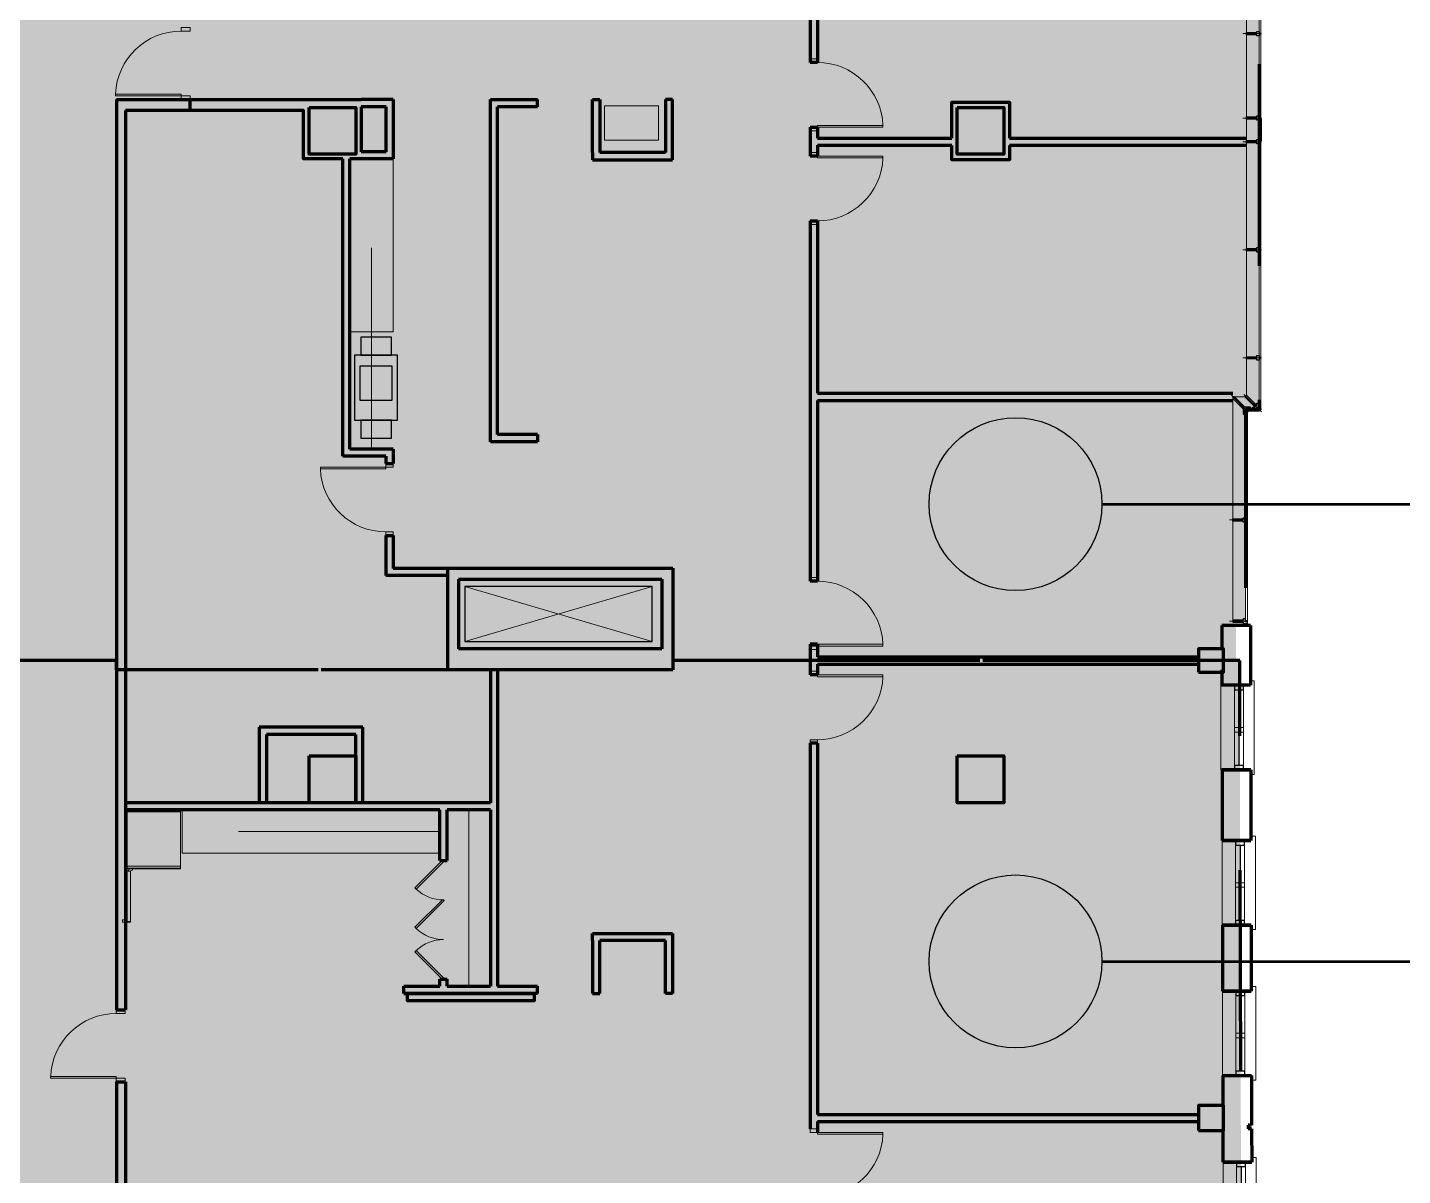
# Model space of a CAD drawing. Header units: inches. Extents: x -2124 to 6036, y -4479 to 801.
# Drawn here: x 3302 to 4066, y -2191 to -1554 of the extents above; entities that cross this region are included whole.
import ezdxf

# ---------------------------------------------------------------- set-up
doc = ezdxf.new("R2010")
doc.units = ezdxf.units.IN
doc.header["$MEASUREMENT"] = 0
doc.linetypes.add('DGN Style 2', pattern=[186.341636, 111.804981, -74.536654])
doc.linetypes.add('DGN Style 4', pattern=[298.332959, 149.073308, -74.536654, 0.186342, -74.536654])
for name, color, linetype, lineweight in [('A-ANNO-NOTE', 4, 'Continuous', 30), ('A-AREA-Floor Common', 250, 'DGN Style 2', 80), ('A-AREA-VERTICAL', 253, 'DGN Style 2', 80), ('a-bp-02N-_-03S - A-COLS', 2, 'Continuous', 70), ('a-bp-02N-_-03S - A-DOOR', 1, 'Continuous', 13), ('a-bp-02N-_-03S - A-GLAZ', 2, 'Continuous', 0), ('a-bp-02N-_-03S - A-WALL-FULL', 6, 'Continuous', 70), ('a-fp-02N-_-03S - A-DOOR', 1, 'Continuous', 13), ('a-fp-02N-_-03S - A-EQUIP', 2, 'Continuous', 30), ('a-fp-02N-_-03S - A-FLOR-OVHD', 1, 'DGN Style 2', 13), ('a-fp-02N-_-03S - A-FLOR-WDWK', 7, 'Continuous', 13), ('a-fp-02N-_-03S - A-WALL-FULL', 6, 'Continuous', 70)]:
    doc.layers.add(name, color=color, linetype=linetype, lineweight=lineweight)
for name, color, linetype, lineweight, true_color in [('A-AREA-TENANT 8', 7, 'DGN Style 2', 80, 0xe0bdff), ('A-AREA-TENANT 9', 7, 'DGN Style 2', 80, 0x5cffb8), ('A-AREA-UNKNOWN', 7, 'DGN Style 2', 80, 0xff6b6e)]:
    doc.layers.add(name, color=color, linetype=linetype, lineweight=lineweight, true_color=true_color)
doc.layers.add('a-bp-02N-_-03S - A-ANNO-NPLT', color=30, linetype='Continuous', lineweight=0, plot=False)

# ---------------------------------------------------------------- blocks, each defined once
blk = doc.blocks.new('WINEX')
at = {"layer": 'a-bp-02N-_-03S - A-GLAZ', "linetype": 'Continuous', "lineweight": 70}
for p, q in [((0, 46.974625), (-16, 46.974625)), ((-16, 0), (0, 0))]:
    blk.add_line(p, q, dxfattribs=at)
at = {"layer": 'a-bp-02N-_-03S - A-GLAZ', "linetype": 'Continuous', "lineweight": 13}
for p, q in [((-16, 0), (-16, 46.974625)), ((2.5, 49.474625), (0, 49.474625)), ((2.5, 49.474625), (2.5, -2.5)), ((0, -2.5), (2.5, -2.5))]:
    blk.add_line(p, q, dxfattribs=at)
at = {"layer": 'a-bp-02N-_-03S - A-GLAZ', "linetype": 'Continuous', "lineweight": 0}
for p, q in [((-8.5, 46.974625), (-8.5, 0)), ((-3.5, 44.474625), (-3.5, 0))]:
    blk.add_line(p, q, dxfattribs=at)
at = {"layer": 'a-bp-02N-_-03S - A-GLAZ', "linetype": 'Continuous', "lineweight": 30}
for p, q in [((-6, 44.474625), (-6, 23.474625)), ((-6, 21), (-6, 2.5))]:
    blk.add_line(p, q, dxfattribs=at)
at = {"layer": 'a-bp-02N-_-03S - A-GLAZ', "linetype": 'Continuous', "lineweight": 30, "flags": 128}
for points in [[(-3.5, 44.474625), (-3.5, 46.974625), (-8.5, 46.974625), (-8.5, 44.474625), (-3.5, 44.474625)], [(-3.5, 0), (-3.5, 2.5), (-8.5, 2.5), (-8.5, 0), (-3.5, 0)]]:
    blk.add_lwpolyline(points, close=True, dxfattribs=at)
at = {"layer": 'a-bp-02N-_-03S - A-GLAZ', "linetype": 'Continuous', "lineweight": 13, "flags": 128}
blk.add_lwpolyline([(-3.5, 21), (-8.5, 21), (-8.5, 23.474625), (-3.5, 23.474625), (-3.5, 21)], close=True, dxfattribs=at)
blk = doc.blocks.new('WINEXT')
at = {"layer": 'a-bp-02N-_-03S - A-GLAZ', "linetype": 'Continuous', "lineweight": 70}
blk.add_blockref('WINEX', (0, 0), dxfattribs=at)
blk = doc.blocks.new('CWMULL_6')
at = {"layer": 'a-bp-02N-_-03S - A-ANNO-NPLT', "color": 7, "linetype": 'DGN Style 4', "lineweight": 0}
blk.add_line((0, -10.3125), (0, 0), dxfattribs=at)
at = {"layer": 'a-bp-02N-_-03S - A-GLAZ', "color": 3, "linetype": 'Continuous', "lineweight": 30, "flags": 128}
blk.add_lwpolyline([(-1.25, -1.3125), (1.25, -1.3125), (1.25, -2.625), (0.619375, -2.625), (0.619375, -8.375), (-0.630625, -8.375), (-0.630625, -2.625), (-1.25, -2.625), (-1.25, -1.3125)], close=True, dxfattribs=at)
blk = doc.blocks.new('CW1_1')
at = {"layer": 'a-bp-02N-_-03S - A-GLAZ', "color": 2, "linetype": 'Continuous', "lineweight": 13, "flags": 128}
blk.add_lwpolyline([(0.3125, -0.3125), (59.6875, -0.3125), (59.6875, -1.3125), (0.3125, -1.3125), (0.3125, -0.3125)], close=True, dxfattribs=at)
at = {"layer": 'a-bp-02N-_-03S - A-ANNO-NPLT', "color": 7, "linetype": 'DGN Style 4', "lineweight": 0}
blk.add_blockref('CWMULL_6', (0, 0), dxfattribs=at)
blk = doc.blocks.new('CWMULL_8')
at = {"layer": 'a-bp-02N-_-03S - A-ANNO-NPLT', "color": 7, "linetype": 'DGN Style 4', "lineweight": 0}
blk.add_line((0, -10.3125), (0, 0), dxfattribs=at)
at = {"layer": 'a-bp-02N-_-03S - A-GLAZ', "color": 3, "linetype": 'Continuous', "lineweight": 30, "flags": 128}
blk.add_lwpolyline([(-1.25, -1.3125), (1.25, -1.3125), (1.25, -2.625), (0.619375, -2.625), (0.619375, -8.375), (-0.630625, -8.375), (-0.630625, -2.625), (-1.25, -2.625), (-1.25, -1.3125)], close=True, dxfattribs=at)
blk = doc.blocks.new('CW2_1')
at = {"layer": 'a-bp-02N-_-03S - A-GLAZ', "color": 2, "linetype": 'Continuous', "lineweight": 13, "flags": 128}
blk.add_lwpolyline([(0.3125, -0.3125), (46.5625, -0.3125), (46.5625, -1.3125), (0.3125, -1.3125), (0.3125, -0.3125)], close=True, dxfattribs=at)
at = {"layer": 'a-bp-02N-_-03S - A-ANNO-NPLT', "color": 7, "linetype": 'DGN Style 4', "lineweight": 0}
blk.add_blockref('CWMULL_8', (0, 0), dxfattribs=at)
blk = doc.blocks.new('CWMULL_12')
at = {"layer": 'a-bp-02N-_-03S - A-ANNO-NPLT', "color": 7, "linetype": 'DGN Style 4', "lineweight": 0}
blk.add_line((0, -10.3125), (0, 0), dxfattribs=at)
at = {"layer": 'a-bp-02N-_-03S - A-GLAZ', "color": 3, "linetype": 'Continuous', "lineweight": 30, "flags": 128}
blk.add_lwpolyline([(-1.25, -1.3125), (1.25, -1.3125), (1.25, -2.625), (0.619375, -2.625), (0.619375, -8.375), (-0.630625, -8.375), (-0.630625, -2.625), (-1.25, -2.625), (-1.25, -1.3125)], close=True, dxfattribs=at)
blk = doc.blocks.new('CW5')
at = {"layer": 'a-bp-02N-_-03S - A-WALL-FULL', "color": 6, "linetype": 'Continuous', "lineweight": 40, "flags": 128}
blk.add_lwpolyline([(0.3125, -0.3125), (12.8125, -0.3125), (12.8125, -1.3125), (0.3125, -1.3125), (0.3125, -0.3125)], close=True, dxfattribs=at)
at = {"layer": 'a-bp-02N-_-03S - A-ANNO-NPLT', "color": 7, "linetype": 'DGN Style 4', "lineweight": 0}
blk.add_blockref('CWMULL_12', (0, 0), dxfattribs=at)
blk = doc.blocks.new('CWMULL_7')
at = {"layer": 'a-bp-02N-_-03S - A-ANNO-NPLT', "color": 7, "linetype": 'DGN Style 4', "lineweight": 0}
blk.add_line((0, -10.3125), (0, 0), dxfattribs=at)
at = {"layer": 'a-bp-02N-_-03S - A-GLAZ', "color": 3, "linetype": 'Continuous', "lineweight": 30, "flags": 128}
blk.add_lwpolyline([(-1.25, -1.3125), (1.25, -1.3125), (1.25, -2.625), (0.619375, -2.625), (0.619375, -8.375), (-0.630625, -8.375), (-0.630625, -2.625), (-1.25, -2.625), (-1.25, -1.3125)], close=True, dxfattribs=at)
blk = doc.blocks.new('COR4_1')
at = {"layer": 'a-bp-02N-_-03S - A-ANNO-NPLT', "color": 7, "linetype": 'DGN Style 4', "lineweight": 0}
blk.add_line((9.71, 9.71), (0, 0), dxfattribs=at)
at = {"layer": 'a-bp-02N-_-03S - A-GLAZ', "color": 3, "linetype": 'Continuous', "lineweight": 30, "flags": 128}
blk.add_lwpolyline([(8.375, 9.258875), (9.258875, 8.375), (3.508875, 2.625), (4.746375, 2.625), (4.746375, 1.3125), (1.9375, 1.3125), (1.9375, 0.312375), (1.1875, 0.3125), (1.1875, 1.1875), (0.3125, 1.1875), (0.3125, 1.9375), (1.3125, 1.9375), (1.3125, 4.746375), (2.625, 4.746375), (2.625, 3.508875), (8.375, 9.258875)], close=True, dxfattribs=at)
blk = doc.blocks.new('COR3_2')
at = {"layer": 'a-bp-02N-_-03S - A-ANNO-NPLT', "color": 7, "linetype": 'DGN Style 4', "lineweight": 0}
blk.add_line((9.20325, 9.20325), (0, 0), dxfattribs=at)
at = {"layer": 'a-bp-02N-_-03S - A-GLAZ', "color": 3, "linetype": 'Continuous', "lineweight": 30, "flags": 128}
blk.add_lwpolyline([(2.625, -1.36925), (2.625, 1.74125), (8.375, 7.49125), (8.375, 8.375), (7.49125, 8.375125), (1.741125, 2.625), (-1.36925, 2.625), (-1.36925, 1.3125), (-0.3125, 1.3125), (-0.3125, 0.3125), (0.3125, -0.3125), (1.3125, -0.3125), (1.3125, -1.36925), (2.625, -1.36925)], close=True, dxfattribs=at)
blk = doc.blocks.new('CWMUL2_1')
at = {"layer": 'a-bp-02N-_-03S - A-ANNO-NPLT', "color": 7, "linetype": 'DGN Style 4', "lineweight": 0}
blk.add_line((0, -10.3125), (0, 0), dxfattribs=at)
at = {"layer": 'a-bp-02N-_-03S - A-GLAZ', "color": 2, "linetype": 'Continuous', "lineweight": 13}
blk.add_line((-1.25, -0.3125), (-1.875, -0.3125), dxfattribs=at)
at = {"layer": 'a-bp-02N-_-03S - A-GLAZ', "color": 3, "linetype": 'Continuous', "lineweight": 30, "extrusion": (0, 0, -1), "flags": 128}
blk.add_lwpolyline([(1.25, -0.3125), (0.3125, -0.3125), (0.3125, -1.3125), (-1.25, -1.3125), (-1.25, -2.625), (-0.619375, -2.625), (-0.619375, -8.375), (0.630625, -8.375), (0.630625, -2.625), (1.25, -2.625), (1.25, -0.3125)], close=True, dxfattribs=at)
blk = doc.blocks.new('door2')
at = {"layer": 'a-bp-02N-_-03S - A-DOOR'}
for p, q in [((106.559, -66.645), (106.4, -66.645)), ((106.559, -67.915), (106.4, -67.915))]:
    blk.add_line(p, q, dxfattribs=at)
at = {"layer": 'a-bp-02N-_-03S - A-DOOR', "flags": 128}
for points in [[(106.4, -66.645), (106.4, -66.708), (106.559, -66.708), (106.559, -66.645)], [(106.4, -67.851), (106.4, -67.819), (105.243, -67.819), (105.243, -67.851), (106.4, -67.851)], [(106.4, -67.915), (106.4, -67.851), (106.559, -67.851), (106.559, -67.915)]]:
    blk.add_lwpolyline(points, dxfattribs=at)
at = {"layer": 'a-bp-02N-_-03S - A-DOOR', "extrusion": (0, 0, -1)}
blk.add_arc((-106.398, -67.863), 1.155, 2.1877, 90.0973, dxfattribs=at)
blk = doc.blocks.new('_U_8')
at = {"layer": 'a-fp-02N-_-03S - A-EQUIP', "color": 2, "lineweight": 13}
for p, q in [((-1.916, 2.539), (1.386, 1.567)), ((-1.916, 1.567), (1.386, 2.539))]:
    blk.add_line(p, q, dxfattribs=at)
at = {"layer": 'a-fp-02N-_-03S - A-EQUIP', "color": 2, "flags": 128}
blk.add_lwpolyline([(-1.916, 1.567), (1.386, 1.567), (1.386, 2.539), (-1.916, 2.539), (-1.916, 1.567)], close=True, dxfattribs=at)
blk = doc.blocks.new('A$C622F5825_1')
at = {"layer": 'a-fp-02N-_-03S - A-DOOR'}
for p, q in [((0, 0), (0, 0.00403)), ((0.04032, 0), (0.04032, 0.00403))]:
    blk.add_line(p, q, dxfattribs=at)
at = {"layer": 'a-fp-02N-_-03S - A-DOOR', "linetype": 'Continuous'}
for p, q in [((0.00202, 0.00403), (0.00202, 0)), ((0.03831, 0.00403), (0.03831, 0))]:
    blk.add_line(p, q, dxfattribs=at)
at = {"layer": 'a-fp-02N-_-03S - A-DOOR', "extrusion": (0, 0, -1), "flags": 128}
for points in [[(-0.03831, 0.00403), (-0.0373, 0.00403), (-0.0373, 0.04076), (-0.03831, 0.04076), (-0.03831, 0.00403)], [(0, 0.00403), (-0.00202, 0.00403), (-0.00202, 0), (0, 0)], [(-0.04032, 0.00403), (-0.03831, 0.00403), (-0.03831, 0), (-0.04032, 0)]]:
    blk.add_lwpolyline(points, dxfattribs=at)
at = {"layer": 'a-fp-02N-_-03S - A-DOOR'}
blk.add_arc((0.0387, 0.00409), 0.03668, 92.18768, 180.09727, dxfattribs=at)
blk = doc.blocks.new('A DOOR')
at = {"layer": 'a-fp-02N-_-03S - A-DOOR', "linetype": 'Continuous', "extrusion": (0, 0, -1), "xscale": 31.49606299212599, "yscale": 31.49606299212599, "zscale": 31.49606299212599, "rotation": 90}
blk.add_blockref('A$C622F5825_1', (-118.669, -18.542), dxfattribs=at)
blk = doc.blocks.new('FCOPY')
at = {"layer": 'a-fp-02N-_-03S - A-EQUIP', "extrusion": (0, 0, -1), "flags": 128}
for points in [[(0.01008, -0.02067), (0.01008, -0.00353), (0, -0.00353), (0, -0.02067), (0.01008, -0.02067)], [(0, -0.02419), (0, 0), (-0.03629, 0), (-0.03629, -0.02419), (0, -0.02419)], [(-0.01109, -0.02117), (-0.01109, -0.00302), (-0.03024, -0.00302), (-0.03024, -0.02117), (-0.01109, -0.02117)], [(-0.03629, -0.02067), (-0.03629, -0.00353), (-0.04637, -0.00353), (-0.04637, -0.02067), (-0.03629, -0.02067)]]:
    blk.add_lwpolyline(points, close=True, dxfattribs=at)
blk = doc.blocks.new('door2_1')
at = {"layer": 'a-fp-02N-_-03S - A-DOOR'}
for p, q in [((106.559, -66.645), (106.4, -66.645)), ((106.559, -67.915), (106.4, -67.915))]:
    blk.add_line(p, q, dxfattribs=at)
at = {"layer": 'a-fp-02N-_-03S - A-DOOR', "flags": 128}
for points in [[(106.4, -66.645), (106.4, -66.708), (106.559, -66.708), (106.559, -66.645)], [(106.4, -67.851), (106.4, -67.819), (105.243, -67.819), (105.243, -67.851), (106.4, -67.851)], [(106.4, -67.915), (106.4, -67.851), (106.559, -67.851), (106.559, -67.915)]]:
    blk.add_lwpolyline(points, dxfattribs=at)
at = {"layer": 'a-fp-02N-_-03S - A-DOOR', "extrusion": (0, 0, -1)}
blk.add_arc((-106.398, -67.863), 1.155, 2.1877, 90.0973, dxfattribs=at)
blk = doc.blocks.new('*U242')
at = {"layer": 'a-fp-02N-_-03S - A-EQUIP', "lineweight": 13}
for p, q in [((-13.56, 30.66), (-13.56, 0.41)), ((16.06, 30.66), (-13.56, 30.66)), ((16.06, 0.41), (16.06, 30.66)), ((16.06, 0.41), (-13.56, 0.41)), ((-13.56, 0.41), (-13.56, -0.59)), ((16.06, -1.09), (16.06, 0.41)), ((16.06, -0.59), (-13.56, -0.59)), ((-13.56, -0.59), (-13.56, -1.09)), ((16.06, -1.09), (-13.56, -1.09)), ((-13.56, -30.28), (-13.56, -2.22)), ((-12.56, -2.22), (-13.56, -2.22)), ((-12.56, -1.09), (-12.56, -2.59)), ((-12.56, -2.59), (-10.56, -1.84)), ((-11.56, -2.22), (-11.56, -29.91)), ((-10.56, -1.09), (-10.56, -1.84)), ((-16.06, -30.66), (-16.06, -29.41)), ((-13.56, -29.41), (-16.06, -29.41)), ((-11.56, -30.28), (-13.56, -30.28)), ((-11.56, -30.66), (-11.56, -29.91)), ((-11.56, -30.66), (-16.06, -30.66))]:
    blk.add_line(p, q, dxfattribs=at)

msp = doc.modelspace()

# ---------------------------------------------------------------- hatches: boundary and pattern name
at = {"layer": 'A-ANNO-NOTE'}
h = msp.add_hatch(color=251, dxfattribs=at)
edge = h.paths.add_edge_path()
edge.add_arc((3850.68, -1818.25), 48, 0, 360)
h = msp.add_hatch(color=251, dxfattribs=at)
edge = h.paths.add_edge_path()
edge.add_arc((3850.68, -2072.11), 48, 0, 360)
at = {"layer": 'A-AREA-Floor Common'}
for points in [[(3356.25, -1910.28), (3351.25, -1910.24), (3351.25, -1905.04), (3250.25, -1905.04), (3250.25, -1479.49), (3250.25, -1359.49), (3166.25, -1359.49), (2673, -1359.49), (2673, -1379.66), (2620.13, -1379.66), (2620.13, -1377.22), (2613.28, -1377.23), (2613.06, -1288.99), (3255.25, -1288.99), (3255.25, -1241), (3012.25, -1241), (3012.25, -1227), (3017.25, -1227), (3017.25, -1103.5), (2963.25, -1103.5), (2963.25, -981), (2984.25, -981), (2984.25, -781), (2775.91, -781), (2775.91, -704), (3028.25, -704), (3028.25, -645), (3111.25, -645), (3111.25, -647), (3111.25, -891), (3241.25, -891), (3241.25, -647), (3365.25, -647), (3365.25, -891), (3369.25, -891), (3369.25, -981), (3547.75, -981), (3547.75, -1081), (3351.25, -1081), (3351.25, -1264), (3356.25, -1264), (3356.25, -1530.03)], [(3118.75, -2846.25), (3118.75, -2573), (3115.75, -2573), (3115.75, -2215), (3115.75, -2086), (3250.25, -2086), (3248.25, -1905.04), (3351.25, -1905.04), (3351.25, -1910.28), (3356.25, -1910.28), (3356.25, -2216), (3185.75, -2216), (3185.94, -2620), (3363.19, -2620), (3363.19, -2846.25), (3180.75, -2846.25), (3120.75, -2846.25)]]:
    msp.add_hatch(color=256, dxfattribs=at).paths.add_polyline_path(points)
at = {"layer": 'A-AREA-TENANT 8'}
msp.add_hatch(color=256, dxfattribs=at).paths.add_polyline_path([(3976.32, -2409.12), (3185.75, -2409.12), (3185.75, -2216), (3356.25, -2216), (3356.25, -1910.28), (3558.97, -1910.28), (3560.97, -1910.28), (3660.25, -1910.28), (3660.25, -1905.04), (3975.2, -1905.04), (3975.33, -1963.3), (3975.42, -2005.01), (3975.71, -2133.03), (3976.06, -2261.06), (3976.06, -2303.04)])
at = {"layer": 'A-AREA-TENANT 9'}
msp.add_hatch(color=256, dxfattribs=at).paths.add_polyline_path([(3356.25, -1910.28), (3356.25, -1264), (3480.25, -1264), (3480.25, -1511), (3539.25, -1511.03), (3539.25, -1509.03), (3738.62, -1509.03), (3738.62, -1497), (3985.94, -1497), (3985.94, -1765.69), (3978.44, -1765.69), (3978.44, -1885.56), (3973.16, -1885.56), (3973.16, -1905.04), (3660.25, -1905.04), (3660.25, -1853.87), (3535.22, -1853.87), (3535.22, -1910.28)])

# ---------------------------------------------------------------- linework, layer by layer
at = {"layer": 'A-ANNO-NOTE', "lineweight": 53}
for p, q in [((3898.68, -1818.25), (4269.33, -1818.25)), ((3898.68, -2072.11), (4269.33, -2072.11))]:
    msp.add_line(p, q, dxfattribs=at)
at = {"layer": 'A-ANNO-NOTE'}
for centre in [(3850.68, -1818.25), (3850.68, -2072.11)]:
    msp.add_circle(centre, 48, dxfattribs=at)
at = {"layer": 'A-AREA-UNKNOWN', "color": 1, "true_color": 0xff1216, "flags": 128}
for points in [[(3646.56, -88.31), (3646.56, 31.69), (3985.94, 31.69), (3985.94, -355.69), (3928.94, -355.69), (3928.94, -718.31), (3985.94, -718.31), (3985.94, -747.78), (3985.94, -1075.69), (3957.44, -1075.69), (3957.44, -1107), (3957.44, -1438.31), (3985.94, -1438.31), (3985.94, -1765.69), (3978.44, -1765.69), (3978.44, -1885.56), (3973.16, -1885.56), (3973.16, -1905.04), (3660.25, -1905.04), (3660.25, -1910.28), (3535.22, -1910.28), (3535.22, -1910.28), (3351.25, -1910.28), (3351.25, -1905.04), (2741.22, -1905.04), (2741.22, -1878.01), (2739.22, -1878), (2739.22, -1830), (2741.22, -1830), (2741.22, -1798), (2739.22, -1798.01), (2739.22, -1750), (2741.22, -1750), (2741.22, -1735.69), (2584.56, -1735.69), (2584.56, -1438.31), (2613.06, -1438.31), (2613.06, -1288.99), (2775.91, -1288.99), (2775.91, -776), (2775.91, -776), (2775.91, -704), (2644.25, -704), (2644.25, -704), (2644.25, -263.5), (2764.25, -263.5), (2764.25, -263.5), (2764.25, -263.5), (2774.77, -263.5), (2775.61, -58.31), (2926.56, -58.31), (2926.56, -28.31), (3283.94, -28.31), (3283.94, -88.31), (3646.56, -88.31)], [(18.02, -3163.5), (65.52, -3163.49), (65.52, -3167.49), (116.02, -3167.49), (116.02, -3163.49), (181.02, -3163.49), (181.02, -3167.49), (231.52, -3167.49), (231.52, -3163.49), (287.52, -3163.49), (287.52, -3167.49), (338.02, -3167.49), (338.02, -3163.49), (394.02, -3163.49), (394.02, -3167.49), (444.52, -3167.49), (444.52, -3163.49), (500.52, -3163.49), (500.52, -3167.49), (551.02, -3167.49), (551.02, -3163.49), (607.02, -3163.49), (607.02, -3167.49), (657.52, -3167.49), (657.52, -3163.49), (713.52, -3163.49), (713.52, -3167.49), (764.02, -3167.49), (764.02, -3163.49), (820.02, -3163.49), (820.02, -3167.49), (870.52, -3167.49), (870.52, -3163.49), (926.52, -3163.49), (926.52, -3167.49), (977.02, -3167.49), (977.02, -3163.49), (1033.02, -3163.49), (1033.02, -3167.49), (1083.52, -3167.49), (1083.52, -3163.49), (1139.52, -3163.49), (1139.52, -3167.49), (1190.02, -3167.49), (1190.02, -3163.49), (1246.02, -3163.49), (1246.02, -3167.49), (1296.52, -3167.49), (1296.52, -3163.49), (1352.52, -3163.49), (1352.52, -3167.49), (1403.02, -3167.49), (1403.02, -3163.49), (1477.52, -3163.49), (1477.52, -3167.49), (1528.02, -3167.49), (1528.02, -3163.49), (1585.38, -3163.49), (1585.38, -3165.01), (1671.26, -3165.01), (1671.26, -3173.76), (1931.28, -3173.76), (1931.28, -3213.56), (2131.26, -3213.5), (2131.28, -3173.76), (3090.76, -3173.8), (3131.76, -3173.8), (3172.48, -3174.71), (3215.2, -3177.41), (3256.44, -3181.81), (3299.24, -3188.04), (3339.31, -3195.57), (3379.37, -3204.94), (3416.07, -3215.02), (3455.7, -3221.44), (3495.62, -3220.56), (3534.64, -3212.64), (3569.08, -3198.99), (3602.18, -3178.43), (3608.54, -3173.83), (3978.03, -3173.83), (3975.2, -1905.04), (3660.25, -1905.04), (3660.25, -1910.28), (3351.25, -1910.24), (3351.25, -1905.04), (2739.22, -1905.04), (2739.22, -2208), (2770.4, -2208), (2770.4, -2307.22), (2371, -2307.22), (2371, -2228.99), (2051.51, -2228.99), (2051.51, -2306.32), (1587.14, -2306.57), (1587.15, -2386.89), (1430.24, -2386.92), (1430.26, -2528.62), (1403.02, -2528.62), (1403.02, -2520.49), (1352.52, -2520.49), (1352.52, -2528.62), (1296.52, -2528.62), (1296.52, -2520.49), (1246.02, -2520.49), (1246.02, -2528.62), (1190.02, -2528.62), (1190.02, -2520.49), (1139.52, -2520.49), (1139.52, -2522.49), (1083.52, -2522.49), (1083.52, -2522.49), (1083.52, -2522.49), (1083.52, -2522.49), (1083.52, -2520.49), (1033.02, -2520.49), (1033.02, -2522.49), (977.02, -2522.49), (977.02, -2520.49), (926.52, -2520.49), (926.52, -2520.49), (926.52, -2520.49), (926.52, -2522.49), (870.52, -2522.49), (870.52, -2520.49), (820.02, -2520.49), (820.02, -2520.49), (820.02, -2522.49), (764.02, -2522.49), (764.02, -2520.49), (713.52, -2520.49), (713.52, -2522.49), (575.02, -2522.49), (575.02, -2386.89), (362.02, -2386.89), (362.02, -2386.89), (362.02, -2386.89), (362.02, -2386.89), (362.02, -2386.89), (18.02, -2386.89), (18.02, -2386.89), (18.02, -2386.89), (18.02, -2386.89), (18.02, -2386.89), (18.02, -2386.89), (18.02, -2386.89), (18.02, -2386.89), (18.02, -2386.89), (18.02, -2445.24), (14.02, -2445.24), (14.02, -2491.74), (18.02, -2491.74), (18.02, -2548.99), (14.02, -2548.99), (14.02, -2595.49), (18.02, -2595.49), (18.02, -2634.49), (14.02, -2634.49), (14.02, -2680.99), (18.02, -2680.99), (18.02, -2719.99), (14.02, -2719.99), (14.02, -2766.49), (18.02, -2766.49), (18.02, -2805.49), (14.02, -2805.49), (14.02, -2851.99), (18.02, -2851.99), (18.02, -2890.99), (14.02, -2890.99), (14.02, -2937.49), (18.02, -2937.49), (18.02, -2976.49), (14.02, -2976.49), (14.02, -3022.99), (18.02, -3022.99), (18.02, -3078.74), (14.02, -3078.74), (14.02, -3125.24), (18.02, -3125.24), (18.02, -3163.5)]]:
    msp.add_lwpolyline(points, close=True, dxfattribs=at)
at = {"layer": 'A-AREA-VERTICAL', "extrusion": (0, 0, -1)}
msp.add_solid([(-3535.22, -1910.28), (-3535.22, -1853.87), (-3660.25, -1910.28), (-3660.25, -1853.87)], dxfattribs=at)
at = {"layer": 'a-bp-02N-_-03S - A-COLS', "color": 2, "linetype": 'Continuous', "lineweight": 70, "flags": 128}
for points in [[(3458.25, -1598), (3484.25, -1598), (3484.25, -1624), (3458.25, -1624), (3458.25, -1598)], [(3818.25, -1598), (3844.25, -1598), (3844.25, -1624), (3818.25, -1624), (3818.25, -1598)]]:
    msp.add_lwpolyline(points, close=True, dxfattribs=at)
at = {"layer": 'a-bp-02N-_-03S - A-COLS', "linetype": 'Continuous', "lineweight": 70, "flags": 128}
for points in [[(3952.25, -1911.54), (3966.25, -1911.54), (3966.25, -1898.54), (3952.25, -1898.54), (3952.25, -1911.54)], [(3458.25, -1958), (3484.25, -1958), (3484.25, -1984), (3458.25, -1984), (3458.25, -1958)], [(3818.25, -1958), (3844.25, -1958), (3844.25, -1984), (3818.25, -1984), (3818.25, -1958)], [(3952.25, -2166.04), (3966.25, -2166.04), (3966.25, -2152.04), (3952.25, -2152.04), (3952.25, -2166.04)]]:
    msp.add_lwpolyline(points, close=True, dxfattribs=at)
at = {"layer": 'a-bp-02N-_-03S - A-GLAZ', "color": 2, "linetype": 'Continuous', "lineweight": 0}
for p, q in [((3978.88, -1757.74), (3978.88, -1446.26)), ((3971.37, -1759.51), (3971.37, -1882.57)), ((3972.26, -1758.62), (3977.99, -1758.62))]:
    msp.add_line(p, q, dxfattribs=at)
at = {"layer": 'a-bp-02N-_-03S - A-GLAZ', "color": 2, "linetype": 'Continuous', "lineweight": 13, "flags": 128}
for points in [[(3986.94, -1737.32), (3986.94, -1765.06), (3985.94, -1765.06), (3985.94, -1737.32), (3986.94, -1737.32)], [(3979.44, -1767.31), (3978.44, -1767.31), (3978.44, -1826.69), (3979.44, -1826.69), (3979.44, -1767.31)], [(3980.06, -1765.69), (3985.38, -1765.69), (3985.38, -1766.69), (3980.06, -1766.69), (3980.06, -1765.69)], [(3979.44, -1827.31), (3979.44, -1882.88), (3978.44, -1882.88), (3978.44, -1827.31), (3979.44, -1827.31)]]:
    msp.add_lwpolyline(points, close=True, dxfattribs=at)
at = {"layer": 'a-bp-02N-_-03S - A-WALL-FULL'}
for p, q in [((3392.17, -1599.6), (3392.17, -1593.6)), ((3356.25, -1599.6), (3356.25, -2099.04))]:
    msp.add_line(p, q, dxfattribs=at)
at = {"layer": 'a-bp-02N-_-03S - A-WALL-FULL', "color": 6, "linetype": 'Continuous', "lineweight": 70}
for p, q in [((3535.22, -1853.87), (3660.25, -1853.87)), ((3535.22, -1853.87), (3535.22, -1910.28)), ((3660.25, -1853.87), (3660.25, -1910.28)), ((3541.22, -1859.87), (3654.25, -1859.87)), ((3541.22, -1859.87), (3541.22, -1898.5)), ((3654.25, -1859.87), (3654.25, -1898.5)), ((3654.25, -1898.5), (3541.22, -1898.5)), ((3660.25, -1910.28), (3535.22, -1910.28))]:
    msp.add_line(p, q, dxfattribs=at)
at = {"layer": 'a-bp-02N-_-03S - A-WALL-FULL', "linetype": 'Continuous'}
for p, q in [((3965.16, -1885.56), (3965.19, -1898.5)), ((3981.16, -1885.56), (3965.16, -1885.56)), ((3981.16, -1885.56), (3981.19, -1898.5)), ((3981.19, -1898.5), (3981.23, -1918.83)), ((3965.21, -1910.28), (3965.23, -1918.83)), ((3981.23, -1918.83), (3965.23, -1918.83)), ((3981.34, -1965.8), (3965.34, -1965.8)), ((3965.34, -1965.8), (3965.43, -2005.01)), ((3981.34, -1965.8), (3981.43, -2005.01)), ((3965.43, -2005.01), (3981.43, -2005.01)), ((3981.53, -2051.98), (3965.53, -2051.98)), ((3965.53, -2051.98), (3965.61, -2088.56)), ((3981.53, -2051.98), (3981.61, -2088.56)), ((3965.61, -2088.56), (3981.61, -2088.56)), ((3965.72, -2135.53), (3981.72, -2135.53)), ((3965.72, -2135.53), (3965.76, -2152.04)), ((3981.72, -2135.53), (3981.78, -2163.06)), ((3965.79, -2166.04), (3965.82, -2183.59)), ((3981.77, -2163.06), (3979.78, -2163.06)), ((3979.78, -2163.06), (3979.79, -2165.06)), ((3981.77, -2165.06), (3979.79, -2165.06)), ((3981.79, -2165.06), (3981.82, -2183.59)), ((3965.82, -2183.59), (3981.82, -2183.59))]:
    msp.add_line(p, q, dxfattribs=at)
at = {"layer": 'a-bp-02N-_-03S - A-WALL-FULL', "linetype": 'Continuous', "lineweight": 70}
for p, q in [((3351.25, -2099.04), (3356.25, -2099.04)), ((3351.25, -2139.04), (3356.25, -2139.04)), ((3356.25, -2139.04), (3356.25, -2216))]:
    msp.add_line(p, q, dxfattribs=at)
at = {"layer": 'a-bp-02N-_-03S - A-WALL-FULL', "flags": 128}
for points in [[(3351.25, -1593.6), (3351.25, -2099.04)], [(3351.25, -1593.6), (3392.17, -1593.6)], [(3392.17, -1599.6), (3356.25, -1599.6)]]:
    msp.add_lwpolyline(points, dxfattribs=at)
at = {"layer": 'a-bp-02N-_-03S - A-WALL-FULL', "linetype": 'Continuous', "lineweight": 70, "flags": 128}
msp.add_lwpolyline([(3351.25, -2139.04), (3351.25, -2211)], dxfattribs=at)
at = {"layer": 'a-fp-02N-_-03S - A-DOOR', "lineweight": 0, "flags": 128}
for points in [[(3517.07, -2031.22), (3517.78, -2031.93), (3533.32, -2016.39), (3532.61, -2015.68), (3517.07, -2031.22)], [(3517.07, -2053.2), (3517.78, -2053.9), (3533.32, -2038.36), (3532.61, -2037.66), (3517.07, -2053.2)], [(3517.07, -2066.78), (3517.78, -2066.07), (3533.32, -2081.61), (3532.61, -2082.32), (3517.07, -2066.78)]]:
    msp.add_lwpolyline(points, close=True, dxfattribs=at)
at = {"layer": 'a-fp-02N-_-03S - A-DOOR', "lineweight": 0}
for centre, start, end in [((3532.97, -2016.03), 226.30368, 270), ((3532.97, -2038.01), 226.30368, 270), ((3532.97, -2081.96), 90, 133.69632)]:
    msp.add_arc(centre, 21.98, start, end, dxfattribs=at)
at = {"layer": 'a-fp-02N-_-03S - A-FLOR-OVHD', "flags": 128}
msp.add_lwpolyline([(3652.34, -1597.12), (3652.34, -1616.12), (3622.34, -1616.12), (3622.34, -1597.12), (3652.34, -1597.12)], close=True, dxfattribs=at)
at = {"layer": 'a-fp-02N-_-03S - A-FLOR-WDWK', "linetype": 'DGN Style 2', "lineweight": 0}
for p, q in [((3492.97, -1787.66), (3492.97, -1626.6)), ((3546.97, -2085.96), (3546.97, -1988.03)), ((3530.97, -2000.03), (3357.17, -2000.03))]:
    msp.add_line(p, q, dxfattribs=at)
at = {"layer": 'a-fp-02N-_-03S - A-FLOR-WDWK'}
for p, q in [((3504.97, -1722.49), (3504.97, -1626.6)), ((3480.97, -1722.49), (3504.97, -1722.49)), ((3530.97, -2012.03), (3387.8, -2012.03))]:
    msp.add_line(p, q, dxfattribs=at)
at = {"layer": 'a-fp-02N-_-03S - A-FLOR-WDWK', "flags": 128}
msp.add_lwpolyline([(3387.8, -2012.03), (3387.8, -1988.03)], dxfattribs=at)
at = {"layer": 'a-fp-02N-_-03S - A-WALL-FULL'}
for p, q in [((3736.62, -1511.03), (3736.62, -1572.99)), ((3740.62, -1511), (3740.62, -1572.99)), ((3740.62, -1572.99), (3736.62, -1572.99)), ((3505.01, -1593.6), (3487.17, -1593.6)), ((3505.01, -1593.6), (3504.97, -1626.6)), ((3558.97, -1783.66), (3558.97, -1593.6)), ((3558.97, -1593.6), (3585.24, -1593.6)), ((3585.24, -1597.6), (3585.24, -1593.6)), ((3615.74, -1623.01), (3615.74, -1593.6)), ((3615.74, -1593.6), (3619.74, -1593.6)), ((3619.74, -1593.6), (3619.74, -1623.01)), ((3656.17, -1593.6), (3656.17, -1623.01)), ((3660.17, -1593.6), (3656.17, -1593.6)), ((3660.17, -1623.01), (3660.17, -1593.6)), ((3501.01, -1597.6), (3487.17, -1597.6)), ((3501.01, -1622.6), (3501.01, -1597.6)), ((3562.97, -1779.66), (3562.97, -1597.6)), ((3585.24, -1597.6), (3562.97, -1597.6)), ((3736.62, -1608.99), (3736.62, -1625)), ((3736.62, -1608.99), (3740.62, -1608.99)), ((3740.62, -1608.99), (3740.62, -1615)), ((3740.62, -1615), (3815.25, -1615)), ((3740.62, -1619), (3740.62, -1625)), ((3740.62, -1619), (3815.25, -1619)), ((3847.25, -1615), (3978.87, -1615)), ((3847.25, -1619), (3978.87, -1619)), ((3476.97, -1791.66), (3476.97, -1626.6)), ((3480.97, -1787.66), (3480.97, -1626.6)), ((3504.97, -1626.6), (3480.97, -1626.6)), ((3501.01, -1622.6), (3487.17, -1622.6)), ((3615.74, -1623.01), (3615.74, -1627.01)), ((3656.17, -1623.01), (3619.74, -1623.01)), ((3660.17, -1627.01), (3660.17, -1623.01)), ((3740.62, -1625), (3736.62, -1625)), ((3615.74, -1627.01), (3660.17, -1627.01)), ((3736.62, -1661), (3736.62, -1861.03)), ((3736.62, -1661), (3740.62, -1661)), ((3740.62, -1661), (3740.62, -1756.63)), ((3740.62, -1756.63), (3971.37, -1756.63)), ((3740.62, -1760.63), (3740.62, -1861.03)), ((3740.62, -1760.63), (3971.37, -1760.63)), ((3585.22, -1783.66), (3558.97, -1783.66)), ((3585.22, -1779.66), (3562.97, -1779.66)), ((3585.22, -1779.66), (3585.22, -1783.66)), ((3500.97, -1791.66), (3476.97, -1791.66)), ((3504.97, -1787.66), (3480.97, -1787.66)), ((3500.97, -1791.66), (3500.97, -1795.66)), ((3504.97, -1787.66), (3504.97, -1795.66)), ((3500.97, -1795.66), (3504.97, -1795.66)), ((3500.97, -1835.66), (3500.97, -1857.9)), ((3500.97, -1835.66), (3504.97, -1835.66)), ((3504.97, -1835.66), (3504.97, -1853.9)), ((3535.14, -1853.9), (3504.97, -1853.9)), ((3535.14, -1857.9), (3500.97, -1857.9)), ((3740.62, -1861.03), (3736.62, -1861.03)), ((3736.62, -1896.03), (3736.62, -1913.04)), ((3740.62, -1896.03), (3736.62, -1896.03)), ((3736.62, -1897.03), (3736.62, -1911.04)), ((3740.62, -1896.03), (3740.62, -1903.04)), ((3740.62, -1897.03), (3740.62, -1903.04)), ((3740.62, -1903.04), (3952.25, -1903.04)), ((3740.62, -1907.04), (3740.62, -1911.04)), ((3740.62, -1907.04), (3740.62, -1913.04)), ((3740.62, -1907.04), (3952.25, -1907.04)), ((3558.97, -1910.28), (3558.97, -1984.03)), ((3562.97, -1910.28), (3562.97, -2085.96)), ((3740.62, -1913.04), (3736.62, -1913.04)), ((3488.17, -1942.1), (3430.56, -1942.1)), ((3430.56, -1942.1), (3430.56, -1984.03)), ((3484.17, -1946.1), (3434.56, -1946.1)), ((3434.56, -1946.1), (3434.56, -1954.03)), ((3434.56, -1946.1), (3434.56, -1984.03)), ((3484.17, -1984.03), (3484.17, -1946.1)), ((3488.17, -1984.03), (3488.17, -1942.1)), ((3736.62, -1951.04), (3736.62, -2165.04)), ((3740.62, -1951.04), (3736.62, -1951.04)), ((3740.62, -1951.04), (3740.62, -2157.04)), ((3484.17, -1984.03), (3484.17, -1958.03)), ((3558.97, -1984.03), (3356.17, -1984.03)), ((3530.97, -1988.03), (3356.17, -1988.03)), ((3530.97, -2016.03), (3530.97, -1988.03)), ((3534.97, -2016.03), (3534.97, -1988.03)), ((3558.97, -1988.03), (3534.97, -1988.03)), ((3558.97, -1988.03), (3558.97, -2085.96)), ((3530.97, -2016.03), (3534.97, -2016.03)), ((3615.74, -2056.56), (3660.17, -2056.56)), ((3615.74, -2060.56), (3615.74, -2056.56)), ((3615.74, -2060.56), (3615.74, -2089.96)), ((3656.17, -2060.56), (3619.74, -2060.56)), ((3619.74, -2089.96), (3619.74, -2060.56)), ((3656.17, -2089.96), (3656.17, -2060.56)), ((3660.17, -2056.56), (3660.17, -2060.56)), ((3660.17, -2060.56), (3660.17, -2089.96)), ((3530.97, -2085.96), (3530.97, -2081.96)), ((3530.97, -2081.96), (3534.97, -2081.96)), ((3534.97, -2085.96), (3534.97, -2081.96)), ((3510.97, -2089.96), (3510.97, -2085.96)), ((3510.97, -2085.96), (3530.97, -2085.96)), ((3585.24, -2089.96), (3510.97, -2089.96)), ((3510.97, -2089.96), (3512.97, -2089.96)), ((3534.97, -2085.96), (3558.97, -2085.96)), ((3562.97, -2085.96), (3585.24, -2085.96)), ((3585.24, -2089.96), (3585.24, -2085.96)), ((3615.74, -2089.96), (3619.74, -2089.96)), ((3660.17, -2089.96), (3656.17, -2089.96)), ((3740.62, -2157.04), (3952.25, -2157.04)), ((3740.62, -2161.04), (3740.62, -2165.04)), ((3740.62, -2161.04), (3740.62, -2167.04)), ((3740.62, -2161.04), (3952.25, -2161.04))]:
    msp.add_line(p, q, dxfattribs=at)
at = {"layer": 'a-fp-02N-_-03S - A-WALL-FULL', "flags": 128}
for points in [[(3392.17, -1593.6), (3487.17, -1593.6), (3487.17, -1593.6)], [(3815.25, -1615.03), (3815.25, -1595.03), (3847.25, -1595.03), (3847.25, -1615.03)], [(3476.97, -1626.6), (3455.17, -1626.6), (3455.17, -1599.6), (3392.17, -1599.6)], [(3455.17, -1614.6), (3455.17, -1602.03)], [(3487.17, -1597.6), (3487.17, -1622.6)], [(3487.17, -1602.03), (3487.17, -1614.6)], [(3847.25, -1619.03), (3847.25, -1627.03), (3815.25, -1627.03), (3815.25, -1619.03)]]:
    msp.add_lwpolyline(points, dxfattribs=at)
msp.add_lwpolyline([(3583.24, -2089.96), (3583.24, -2093.96), (3512.97, -2093.96), (3512.97, -2089.96), (3583.24, -2089.96)], close=True, dxfattribs=at)

# ---------------------------------------------------------------- block references
at = {"layer": 'a-bp-02N-_-03S - A-ANNO-NPLT', "color": 7, "linetype": 'DGN Style 4', "lineweight": 0}
for name, p, rotation in [('CWMULL_7', (3987.25, -1737), 270), ('COR3_2', (3979.75, -1767), 90), ('COR4_1', (3987.25, -1767), 90), ('CWMULL_7', (3979.75, -1827), 270)]:
    msp.add_blockref(name, p, dxfattribs=dict(at, rotation=rotation))
at = {"layer": 'a-bp-02N-_-03S - A-ANNO-NPLT', "color": 7, "linetype": 'DGN Style 4', "lineweight": 0, "extrusion": (0, 0, -1), "rotation": 90}
msp.add_blockref('CWMUL2_1', (-3979.75, -1883.19), dxfattribs=at)
at = {"layer": 'a-bp-02N-_-03S - A-DOOR', "xscale": 31.49606299212599, "yscale": 31.49606299212599, "zscale": 31.49606299212599}
for p in [(36, 545.44), (0, 0)]:
    msp.add_blockref('door2', p, dxfattribs=at)
at = {"layer": 'a-bp-02N-_-03S - A-GLAZ', "color": 2, "linetype": 'Continuous', "lineweight": 13, "rotation": 270}
for name, p in [('CW1_1', (3987.25, -1497)), ('CW2_1', (3987.25, -1557)), ('CW1_1', (3987.25, -1617)), ('CW1_1', (3987.25, -1677))]:
    msp.add_blockref(name, p, dxfattribs=at)
at = {"layer": 'a-bp-02N-_-03S - A-GLAZ', "linetype": 'Continuous', "lineweight": 70}
for p in [(3980.72, -1965.8), (3981.37, -2051.98), (3981.58, -2135.53), (3981.89, -2230.56)]:
    msp.add_blockref('WINEXT', p, dxfattribs=at)
at = {"layer": 'a-bp-02N-_-03S - A-WALL-FULL', "color": 6, "linetype": 'Continuous', "lineweight": 40, "rotation": 270}
msp.add_blockref('CW5', (3987.25, -1603.88), dxfattribs=at)
at = {"layer": 'a-fp-02N-_-03S - A-DOOR', "xscale": 31.49606299212599, "yscale": 31.49606299212599, "zscale": 31.49606299212599}
for p in [(36, 545.44), (0, 0)]:
    msp.add_blockref('door2_1', p, dxfattribs=at)
at = {"layer": 'a-fp-02N-_-03S - A-DOOR', "linetype": 'Continuous', "extrusion": (0, 0, -1), "xscale": 31.49606299212599, "yscale": 31.49606299212599, "zscale": 31.49606299212599, "rotation": 180}
for p in [(1, -2154.99), (1, -2443.03)]:
    msp.add_blockref('A DOOR', p, dxfattribs=at)
at = {"layer": 'a-fp-02N-_-03S - A-DOOR', "linetype": 'Continuous', "xscale": 31.49606299212599, "yscale": 31.49606299212599, "zscale": 31.49606299212599}
for p in [(-1, -1079), (-1, -1367.04), (-1, -1621.04)]:
    msp.add_blockref('A DOOR', p, dxfattribs=at)
at = {"layer": 'a-fp-02N-_-03S - A-DOOR', "linetype": 'Continuous', "extrusion": (0, 0, -1), "xscale": 31.49606299212599, "yscale": 31.49606299212599, "zscale": 31.49606299212599}
msp.add_blockref('A DOOR', (-7242.59, -1251.66), dxfattribs=at)
at = {"layer": 'a-fp-02N-_-03S - A-EQUIP', "extrusion": (0, 0, -1), "xscale": 990.74665863341, "yscale": 990.74665863341, "zscale": 990.74665863341, "rotation": 90.00000000000001}
msp.add_blockref('FCOPY', (-3507.47, -1771.55), dxfattribs=at)
at = {"layer": 'a-fp-02N-_-03S - A-EQUIP', "color": 2, "xscale": 31.49606299212599, "yscale": 31.49606299212599, "zscale": 31.49606299212599}
msp.add_blockref('_U_8', (3605.15, -1943.88), dxfattribs=at)
at = {"layer": 'a-fp-02N-_-03S - A-EQUIP', "lineweight": 13}
msp.add_blockref('*U242', (3370.74, -2019.69), dxfattribs=at)

doc.saveas('drawing.dxf')
